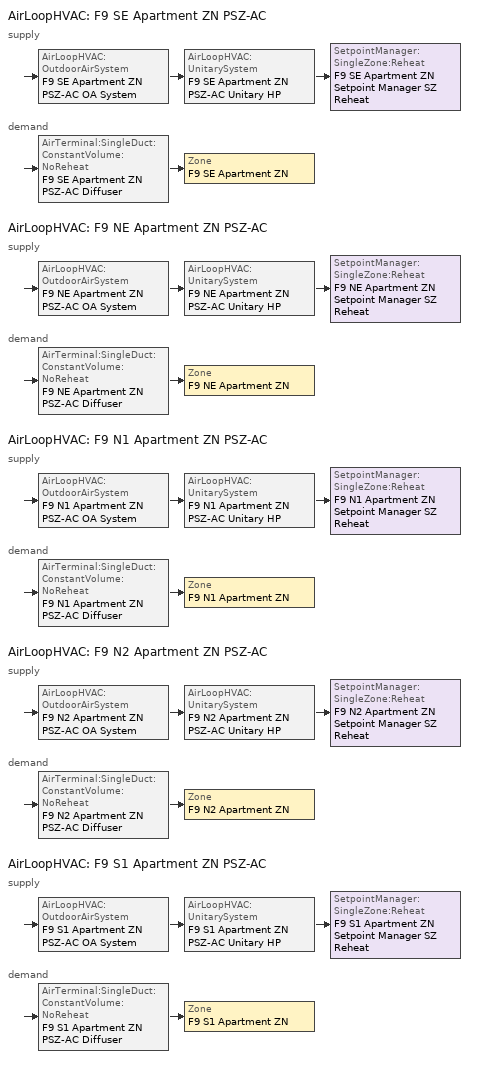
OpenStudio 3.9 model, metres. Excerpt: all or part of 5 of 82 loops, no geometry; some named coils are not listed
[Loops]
AirLoopHVAC 'F9 SE Apartment ZN PSZ-AC'
 supply: AirLoopHVAC:OutdoorAirSystem 'F9 SE Apartment ZN PSZ-AC OA System' > AirLoopHVAC:UnitarySystem 'F9 SE Apartment ZN PSZ-AC Unitary HP' > SetpointManager:SingleZone:Reheat 'F9 SE Apartment ZN Setpoint Manager SZ Reheat'
 demand: AirTerminal:SingleDuct:ConstantVolume:NoReheat 'F9 SE Apartment ZN PSZ-AC Diffuser' > Zone 'F9 SE Apartment ZN'
AirLoopHVAC 'F9 NE Apartment ZN PSZ-AC'
 supply: AirLoopHVAC:OutdoorAirSystem 'F9 NE Apartment ZN PSZ-AC OA System' > AirLoopHVAC:UnitarySystem 'F9 NE Apartment ZN PSZ-AC Unitary HP' > SetpointManager:SingleZone:Reheat 'F9 NE Apartment ZN Setpoint Manager SZ Reheat'
 demand: AirTerminal:SingleDuct:ConstantVolume:NoReheat 'F9 NE Apartment ZN PSZ-AC Diffuser' > Zone 'F9 NE Apartment ZN'
AirLoopHVAC 'F9 N1 Apartment ZN PSZ-AC'
 supply: AirLoopHVAC:OutdoorAirSystem 'F9 N1 Apartment ZN PSZ-AC OA System' > AirLoopHVAC:UnitarySystem 'F9 N1 Apartment ZN PSZ-AC Unitary HP' > SetpointManager:SingleZone:Reheat 'F9 N1 Apartment ZN Setpoint Manager SZ Reheat'
 demand: AirTerminal:SingleDuct:ConstantVolume:NoReheat 'F9 N1 Apartment ZN PSZ-AC Diffuser' > Zone 'F9 N1 Apartment ZN'
AirLoopHVAC 'F9 N2 Apartment ZN PSZ-AC'
 supply: AirLoopHVAC:OutdoorAirSystem 'F9 N2 Apartment ZN PSZ-AC OA System' > AirLoopHVAC:UnitarySystem 'F9 N2 Apartment ZN PSZ-AC Unitary HP' > SetpointManager:SingleZone:Reheat 'F9 N2 Apartment ZN Setpoint Manager SZ Reheat'
 demand: AirTerminal:SingleDuct:ConstantVolume:NoReheat 'F9 N2 Apartment ZN PSZ-AC Diffuser' > Zone 'F9 N2 Apartment ZN'
AirLoopHVAC 'F9 S1 Apartment ZN PSZ-AC'
 supply: AirLoopHVAC:OutdoorAirSystem 'F9 S1 Apartment ZN PSZ-AC OA System' > AirLoopHVAC:UnitarySystem 'F9 S1 Apartment ZN PSZ-AC Unitary HP' > SetpointManager:SingleZone:Reheat 'F9 S1 Apartment ZN Setpoint Manager SZ Reheat'
 demand: AirTerminal:SingleDuct:ConstantVolume:NoReheat 'F9 S1 Apartment ZN PSZ-AC Diffuser' > Zone 'F9 S1 Apartment ZN'
[Sizing:Zone] Zone Cooling Design Supply Air Temperature Input Method=SupplyAirTemperature; Zone Cooling Design Supply Air Temperature {C}=12.7778; Zone Cooling Design Supply Air Temperature Difference {deltaC}=11.11; Zone Heating Design Supply Air Temperature Input Method=SupplyAirTemperature; Zone Heating Design Supply Air Temperature {C}=50; Zone Heating Design Supply Air Temperature Difference {deltaC}=11.11; Zone Cooling Design Supply Air Humidity Ratio {kg-H2O/kg-air}=0.0085; Zone Heating Design Supply Air Humidity Ratio {kg-H2O/kg-air}=0.008; Cooling Design Air Flow Method=DesignDay; Heating Design Air Flow Method=DesignDay; Heating Maximum Air Flow Fraction=1; Account for Dedicated Outdoor Air System=No; Dedicated Outdoor Air System Control Strategy=NeutralSupplyAir; Dedicated Outdoor Air Low Setpoint Temperature for Design {C}=autosize; Dedicated Outdoor Air High Setpoint Temperature for Design {C}=autosize; Zone Load Sizing Method=Sensible Load Only No Latent Load; Zone Latent Cooling Design Supply Air Humidity Ratio Input Method=HumidityRatioDifference; Zone Cooling Design Supply Air Humidity Ratio Difference {kgWater/kgDryAir}=0.005; Zone Latent Heating Design Supply Air Humidity Ratio Input Method=HumidityRatioDifference; Zone Humidification Design Supply Air Humidity Ratio Difference {kgWater/kgDryAir}=0.005; Sizing Option=Coincident
F9 N1 Apartment ZN; F9 N2 Apartment ZN; F9 NE Apartment ZN; F9 S1 Apartment ZN; F9 SE Apartment ZN
[Zone equipment]
F9 N1 Apartment ZN: F9 N1 Apartment ZN PSZ-AC Diffuser, F9 N1 Apartment ZN ERV
F9 N2 Apartment ZN: F9 N2 Apartment ZN PSZ-AC Diffuser, F9 N2 Apartment ZN ERV
F9 NE Apartment ZN: F9 NE Apartment ZN PSZ-AC Diffuser, F9 NE Apartment ZN ERV
F9 S1 Apartment ZN: F9 S1 Apartment ZN PSZ-AC Diffuser, F9 S1 Apartment ZN ERV
F9 SE Apartment ZN: F9 SE Apartment ZN PSZ-AC Diffuser, F9 SE Apartment ZN ERV
[AirLoopHVAC] Availability Schedule=Always On; Design Supply Air Flow Rate {m3/s}=autosize; Design Return Air Flow Fraction of Supply Air Flow=1
F9 SE Apartment ZN PSZ-AC; F9 NE Apartment ZN PSZ-AC; F9 N1 Apartment ZN PSZ-AC; F9 N2 Apartment ZN PSZ-AC; F9 S1 Apartment ZN PSZ-AC
[Sizing:System] Type of Load to Size On=Sensible; Design Outdoor Air Flow Rate {m3/s}=Autosize; Central Heating Maximum System Air Flow Ratio=1; Preheat Design Temperature {C}=7.22222; Preheat Design Humidity Ratio {kg-H2O/kg-Air}=0.008; Precool Design Temperature {C}=12.7778; Precool Design Humidity Ratio {kg-H2O/kg-Air}=0.008; Central Cooling Design Supply Air Temperature {C}=12.7778; Central Heating Design Supply Air Temperature {C}=50; Sizing Option=Coincident; 100% Outdoor Air in Cooling=No; 100% Outdoor Air in Heating=No; Central Cooling Design Supply Air Humidity Ratio {kg-H2O/kg-Air}=0.0085; Central Heating Design Supply Air Humidity Ratio {kg-H2O/kg-Air}=0.008; Cooling Design Air Flow Method=DesignDay; Heating Design Air Flow Method=DesignDay; System Outdoor Air Method=ZoneSum; Zone Maximum Outdoor Air Fraction=1; Cooling Supply Air Flow Rate Per Floor Area {m3/s-m2}=0.00996765; Cooling Fraction of Autosized Cooling Supply Air Flow Rate=1; Cooling Supply Air Flow Rate Per Unit Cooling Capacity {m3/s-W}=3.94755e-05; Heating Supply Air Flow Rate Per Floor Area {m3/s-m2}=0.00996765; Heating Fraction of Autosized Heating Supply Air Flow Rate=1; Heating Fraction of Autosized Cooling Supply Air Flow Rate=1; Heating Supply Air Flow Rate Per Unit Heating Capacity {m3/s-W}=3.15882e-05; Cooling Design Capacity Method=CoolingDesignCapacity; Cooling Design Capacity {W}=autosize; Cooling Design Capacity Per Floor Area {W/m2}=234.7; Fraction of Autosized Cooling Design Capacity=1; Heating Design Capacity Method=HeatingDesignCapacity; Heating Design Capacity {W}=autosize; Heating Design Capacity Per Floor Area {W/m2}=157; Fraction of Autosized Heating Design Capacity=1; Central Cooling Capacity Control Method=OnOff; Occupant Diversity=autosize
F9 SE Apartment ZN PSZ-AC; F9 NE Apartment ZN PSZ-AC; F9 N1 Apartment ZN PSZ-AC; F9 N2 Apartment ZN PSZ-AC; F9 S1 Apartment ZN PSZ-AC
[SetpointManager:SingleZone:Reheat] Minimum Supply Air Temperature {C}=12.7778; Maximum Supply Air Temperature {C}=50
Name | Control Zone | Setpoint Node or NodeList
F9 SE Apartment ZN Setpoint Manager SZ Reheat | F9 SE Apartment ZN | F9 SE Apartment ZN PSZ-AC Supply Outlet Node
F9 NE Apartment ZN Setpoint Manager SZ Reheat | F9 NE Apartment ZN | F9 NE Apartment ZN PSZ-AC Supply Outlet Node
F9 N1 Apartment ZN Setpoint Manager SZ Reheat | F9 N1 Apartment ZN | F9 N1 Apartment ZN PSZ-AC Supply Outlet Node
F9 N2 Apartment ZN Setpoint Manager SZ Reheat | F9 N2 Apartment ZN | F9 N2 Apartment ZN PSZ-AC Supply Outlet Node
F9 S1 Apartment ZN Setpoint Manager SZ Reheat | F9 S1 Apartment ZN | F9 S1 Apartment ZN PSZ-AC Supply Outlet Node
[Coil:Heating:Electric] Availability Schedule=Always On Discrete; Efficiency=1
F9 SE Apartment ZN PSZ-AC Electric Backup Htg Coil; F9 NE Apartment ZN PSZ-AC Electric Backup Htg Coil; F9 N1 Apartment ZN PSZ-AC Electric Backup Htg Coil; F9 N2 Apartment ZN PSZ-AC Electric Backup Htg Coil; F9 S1 Apartment ZN PSZ-AC Electric Backup Htg Coil
[Fan:OnOff] Availability Schedule=Always On Discrete; Maximum Flow Rate {m3/s}=autosize; Motor In Airstream Fraction=1
Name | Fan Total Efficiency | Pressure Rise {Pa} | Motor Efficiency | Fan Power Ratio Function of Speed Ratio Curve | Fan Efficiency Ratio Function of Speed Ratio Curve
F9 SE Apartment ZN PSZ-AC Fan | 0.53625 | 622.722 | 0.825 | Fan On Off Power Curve 65 | Fan On Off Efficiency Curve 65
F9 NE Apartment ZN PSZ-AC Fan | 0.53625 | 622.722 | 0.825 | Fan On Off Power Curve 66 | Fan On Off Efficiency Curve 66
F9 N1 Apartment ZN PSZ-AC Fan | 0.53625 | 622.722 | 0.825 | Fan On Off Power Curve 67 | Fan On Off Efficiency Curve 67
F9 N2 Apartment ZN PSZ-AC Fan | 0.53625 | 622.722 | 0.825 | Fan On Off Power Curve 68 | Fan On Off Efficiency Curve 68
F9 S1 Apartment ZN PSZ-AC Fan | 0.53625 | 622.722 | 0.825 | Fan On Off Power Curve 69 | Fan On Off Efficiency Curve 69
F9 S1 Apartment ZN ERV Supply Fan | 0.303158 | 270.648 | 0.48 | Fan On Off Power Curve 91 | Fan On Off Efficiency Curve 91
F9 S1 Apartment ZN ERV Exhaust Fan | 0.303158 | 270.648 | 0.48 | Fan On Off Power Curve 92 | Fan On Off Efficiency Curve 92
F9 NE Apartment ZN ERV Supply Fan | 0.303158 | 270.648 | 0.48 | Fan On Off Power Curve 93 | Fan On Off Efficiency Curve 93
F9 NE Apartment ZN ERV Exhaust Fan | 0.303158 | 270.648 | 0.48 | Fan On Off Power Curve 94 | Fan On Off Efficiency Curve 94
F9 N2 Apartment ZN ERV Supply Fan | 0.303158 | 270.648 | 0.48 | Fan On Off Power Curve 95 | Fan On Off Efficiency Curve 95
F9 N2 Apartment ZN ERV Exhaust Fan | 0.303158 | 270.648 | 0.48 | Fan On Off Power Curve 96 | Fan On Off Efficiency Curve 96
F9 SE Apartment ZN ERV Supply Fan | 0.303158 | 270.648 | 0.48 | Fan On Off Power Curve 97 | Fan On Off Efficiency Curve 97
F9 SE Apartment ZN ERV Exhaust Fan | 0.303158 | 270.648 | 0.48 | Fan On Off Power Curve 98 | Fan On Off Efficiency Curve 98
F9 N1 Apartment ZN ERV Supply Fan | 0.303158 | 270.648 | 0.48 | Fan On Off Power Curve 107 | Fan On Off Efficiency Curve 107
F9 N1 Apartment ZN ERV Exhaust Fan | 0.303158 | 270.648 | 0.48 | Fan On Off Power Curve 108 | Fan On Off Efficiency Curve 108
[AirLoopHVAC:UnitarySystem] Control Type=Load; Dehumidification Control Type=None; Availability Schedule=Always On; Fan Placement=BlowThrough; Supply Air Fan Operating Mode Schedule=Always Off Discrete; DX Heating Coil Sizing Ratio=1; Use DOAS DX Cooling Coil=No; DOAS DX Cooling Coil Leaving Minimum Air Temperature {C}=2; Latent Load Control=SensibleOnlyLoadControl; Supply Air Flow Rate Method During Cooling Operation=SupplyAirFlowRate; Supply Air Flow Rate During Cooling Operation {m3/s}=Autosize; Supply Air Flow Rate Method During Heating Operation=SupplyAirFlowRate; Supply Air Flow Rate During Heating Operation {m3/s}=Autosize; Supply Air Flow Rate Method When No Cooling or Heating is Required=SupplyAirFlowRate; Supply Air Flow Rate When No Cooling or Heating is Required {m3/s}=Autosize; No Load Supply Air Flow Rate Control Set To Low Speed=Yes; Maximum Supply Air Temperature {C}=50; Maximum Outdoor Dry-Bulb Temperature for Supplemental Heater Operation {C}=4.44444; Ancilliary On-Cycle Electric Power {W}=0; Ancilliary Off-Cycle Electric Power {W}=0
Name | Controlling Zone or Thermostat Location | Supply Fan | Heating Coil | Cooling Coil | Supplemental Heating Coil
F9 SE Apartment ZN PSZ-AC Unitary HP | F9 SE Apartment ZN | F9 SE Apartment ZN PSZ-AC Fan | F9 SE Apartment ZN PSZ-AC Water-to-Air HP Htg Coil 16 Clg kBtu/hr 4.3COPH | F9 SE Apartment ZN PSZ-AC Water-to-Air HP Clg Coil 16kBtu/hr 12.2EER | F9 SE Apartment ZN PSZ-AC Electric Backup Htg Coil
F9 NE Apartment ZN PSZ-AC Unitary HP | F9 NE Apartment ZN | F9 NE Apartment ZN PSZ-AC Fan | F9 NE Apartment ZN PSZ-AC Water-to-Air HP Htg Coil 14 Clg kBtu/hr 4.3COPH | F9 NE Apartment ZN PSZ-AC Water-to-Air HP Clg Coil 14kBtu/hr 12.2EER | F9 NE Apartment ZN PSZ-AC Electric Backup Htg Coil
F9 N1 Apartment ZN PSZ-AC Unitary HP | F9 N1 Apartment ZN | F9 N1 Apartment ZN PSZ-AC Fan | F9 N1 Apartment ZN PSZ-AC Water-to-Air HP Htg Coil 10 Clg kBtu/hr 4.3COPH | F9 N1 Apartment ZN PSZ-AC Water-to-Air HP Clg Coil 10kBtu/hr 12.2EER | F9 N1 Apartment ZN PSZ-AC Electric Backup Htg Coil
F9 N2 Apartment ZN PSZ-AC Unitary HP | F9 N2 Apartment ZN | F9 N2 Apartment ZN PSZ-AC Fan | F9 N2 Apartment ZN PSZ-AC Water-to-Air HP Htg Coil 10 Clg kBtu/hr 4.3COPH | F9 N2 Apartment ZN PSZ-AC Water-to-Air HP Clg Coil 10kBtu/hr 12.2EER | F9 N2 Apartment ZN PSZ-AC Electric Backup Htg Coil
F9 S1 Apartment ZN PSZ-AC Unitary HP | F9 S1 Apartment ZN | F9 S1 Apartment ZN PSZ-AC Fan | F9 S1 Apartment ZN PSZ-AC Water-to-Air HP Htg Coil 12 Clg kBtu/hr 4.3COPH | F9 S1 Apartment ZN PSZ-AC Water-to-Air HP Clg Coil 12kBtu/hr 12.2EER | F9 S1 Apartment ZN PSZ-AC Electric Backup Htg Coil
[Controller:OutdoorAir] Minimum Outdoor Air Flow Rate {m3/s}=autosize; Maximum Outdoor Air Flow Rate {m3/s}=Autosize; Economizer Control Type=NoEconomizer; Economizer Control Action Type=ModulateFlow; Economizer Maximum Limit Dry-Bulb Temperature {C}=28; Economizer Maximum Limit Enthalpy {J/kg}=64000; Lockout Type=LockoutWithHeating; Minimum Limit Type=FixedMinimum; Minimum Outdoor Air Schedule=Always Off Discrete; High Humidity Control=No; High Humidity Outdoor Air Flow Ratio=1; Control High Indoor Humidity Based on Outdoor Humidity Ratio=Yes; Heat Recovery Bypass Control Type=BypassWhenOAFlowGreaterThanMinimum; Economizer Operation Staging=InterlockedWithMechanicalCooling
Name | Controller Mechanical Ventilation
F9 SE Apartment ZN PSZ-AC OA System Controller | Controller Mechanical Ventilation 66
F9 NE Apartment ZN PSZ-AC OA System Controller | Controller Mechanical Ventilation 67
F9 N1 Apartment ZN PSZ-AC OA System Controller | Controller Mechanical Ventilation 68
F9 N2 Apartment ZN PSZ-AC OA System Controller | Controller Mechanical Ventilation 69
F9 S1 Apartment ZN PSZ-AC OA System Controller | Controller Mechanical Ventilation 70
[Controller:MechanicalVentilation] Availability Schedule=Always On Discrete
Controller Mechanical Ventilation 66; Controller Mechanical Ventilation 67; Controller Mechanical Ventilation 68; Controller Mechanical Ventilation 69; Controller Mechanical Ventilation 70
[AirLoopHVAC:OutdoorAirSystem]
Name | Controller
F9 SE Apartment ZN PSZ-AC OA System | F9 SE Apartment ZN PSZ-AC OA System Controller
F9 NE Apartment ZN PSZ-AC OA System | F9 NE Apartment ZN PSZ-AC OA System Controller
F9 N1 Apartment ZN PSZ-AC OA System | F9 N1 Apartment ZN PSZ-AC OA System Controller
F9 N2 Apartment ZN PSZ-AC OA System | F9 N2 Apartment ZN PSZ-AC OA System Controller
F9 S1 Apartment ZN PSZ-AC OA System | F9 S1 Apartment ZN PSZ-AC OA System Controller
[AirTerminal:SingleDuct:ConstantVolume:NoReheat] Availability Schedule=Always On Discrete; Maximum Air Flow Rate {m3/s}=AutoSize
F9 SE Apartment ZN PSZ-AC Diffuser; F9 NE Apartment ZN PSZ-AC Diffuser; F9 N1 Apartment ZN PSZ-AC Diffuser; F9 N2 Apartment ZN PSZ-AC Diffuser; F9 S1 Apartment ZN PSZ-AC Diffuser
[HeatExchanger:AirToAir:SensibleAndLatent] Availability Schedule=Always On - No Design Day; Nominal Supply Air Flow Rate {m3/s}=autosize; Sensible Effectiveness at 100% Heating Air Flow=0.666088; Latent Effectiveness at 100% Heating Air Flow=0.451; Sensible Effectiveness at 100% Cooling Air Flow=0.661335; Latent Effectiveness at 100% Cooling Air Flow=0.406735; Nominal Electric Power {W}=0; Supply Air Outlet Temperature Control=No; Heat Exchanger Type=Rotary; Frost Control Type=ExhaustOnly; Threshold Temperature {C}=-23.3; Initial Defrost Time Fraction=0.167; Rate of Defrost Time Fraction Increase {1/K}=1.44; Economizer Lockout=No
Name | Sensible Effectiveness of Heating Air Flow Curve | Latent Effectiveness of Heating Air Flow Curve | Sensible Effectiveness of Cooling Air Flow Curve | Latent Effectiveness of Cooling Air Flow Curve
F9 S1 Apartment ZN ERV HX | F9 S1 Apartment ZN ERV HX_SensHeatEff 1 | F9 S1 Apartment ZN ERV HX_LatHeatEff 1 | F9 S1 Apartment ZN ERV HX_SensCoolEff 1 | F9 S1 Apartment ZN ERV HX_LatCoolEff 1
F9 NE Apartment ZN ERV HX | F9 NE Apartment ZN ERV HX_SensHeatEff 1 | F9 NE Apartment ZN ERV HX_LatHeatEff 1 | F9 NE Apartment ZN ERV HX_SensCoolEff 1 | F9 NE Apartment ZN ERV HX_LatCoolEff 1
F9 N2 Apartment ZN ERV HX | F9 N2 Apartment ZN ERV HX_SensHeatEff 1 | F9 N2 Apartment ZN ERV HX_LatHeatEff 1 | F9 N2 Apartment ZN ERV HX_SensCoolEff 1 | F9 N2 Apartment ZN ERV HX_LatCoolEff 1
F9 SE Apartment ZN ERV HX | F9 SE Apartment ZN ERV HX_SensHeatEff 1 | F9 SE Apartment ZN ERV HX_LatHeatEff 1 | F9 SE Apartment ZN ERV HX_SensCoolEff 1 | F9 SE Apartment ZN ERV HX_LatCoolEff 1
F9 N1 Apartment ZN ERV HX | F9 N1 Apartment ZN ERV HX_SensHeatEff 1 | F9 N1 Apartment ZN ERV HX_LatHeatEff 1 | F9 N1 Apartment ZN ERV HX_SensCoolEff 1 | F9 N1 Apartment ZN ERV HX_LatCoolEff 1
[ZoneHVAC:EnergyRecoveryVentilator:Controller] Exhaust Air Temperature Limit=NoExhaustAirTemperatureLimit; Exhaust Air Enthalpy Limit=NoExhaustAirEnthalpyLimit; High Humidity Control Flag=No; High Humidity Outdoor Air Flow Ratio=1; Control High Indoor Humidity Based on Outdoor Humidity Ratio=No
F9 S1 Apartment ZN ERV Controller; F9 NE Apartment ZN ERV Controller; F9 N2 Apartment ZN ERV Controller; F9 SE Apartment ZN ERV Controller; F9 N1 Apartment ZN ERV Controller
[ZoneHVAC:EnergyRecoveryVentilator] Availability Schedule=Always On Discrete; Supply Air Flow Rate {m3/s}=autosize; Exhaust Air Flow Rate {m3/s}=autosize; Ventilation Rate per Unit Floor Area {m3/s-m2}=0.000294102; Ventilation Rate per Occupant {m3/s-person}=0
Name | Heat Exchanger | Supply Air Fan | Exhaust Air Fan | Controller
F9 S1 Apartment ZN ERV | F9 S1 Apartment ZN ERV HX | F9 S1 Apartment ZN ERV Supply Fan | F9 S1 Apartment ZN ERV Exhaust Fan | F9 S1 Apartment ZN ERV Controller
F9 NE Apartment ZN ERV | F9 NE Apartment ZN ERV HX | F9 NE Apartment ZN ERV Supply Fan | F9 NE Apartment ZN ERV Exhaust Fan | F9 NE Apartment ZN ERV Controller
F9 N2 Apartment ZN ERV | F9 N2 Apartment ZN ERV HX | F9 N2 Apartment ZN ERV Supply Fan | F9 N2 Apartment ZN ERV Exhaust Fan | F9 N2 Apartment ZN ERV Controller
F9 SE Apartment ZN ERV | F9 SE Apartment ZN ERV HX | F9 SE Apartment ZN ERV Supply Fan | F9 SE Apartment ZN ERV Exhaust Fan | F9 SE Apartment ZN ERV Controller
F9 N1 Apartment ZN ERV | F9 N1 Apartment ZN ERV HX | F9 N1 Apartment ZN ERV Supply Fan | F9 N1 Apartment ZN ERV Exhaust Fan | F9 N1 Apartment ZN ERV Controller
[Schedule:Constant]
Name | Value
Always On Discrete | 1
Always Off Discrete | 0
[Schedule:Ruleset]
Name | Default Day Schedule | Summer Design Day Schedule | Winter Design Day Schedule
Always On | Always On Default
Always On - No Design Day | Always On - No Design Day Default | Always On - No Design Day Summer Design Day | Always On - No Design Day Winter Design Day
[Schedule:Day]
Always On Default; Always On - No Design Day Default: No, 24, 0, 1
Always On - No Design Day Winter Design Day; Always On - No Design Day Summer Design Day: No, 24, 0, 0
[Curve:Exponent] Coefficient1 Constant=1; Coefficient2 Constant=0; Coefficient3 Constant=0; Minimum Value of x=0; Maximum Value of x=1
Fan On Off Power Curve 65; Fan On Off Power Curve 66; Fan On Off Power Curve 67; Fan On Off Power Curve 68; Fan On Off Power Curve 69; Fan On Off Power Curve 91; Fan On Off Power Curve 92; Fan On Off Power Curve 93; Fan On Off Power Curve 94; Fan On Off Power Curve 95; Fan On Off Power Curve 96; Fan On Off Power Curve 97; Fan On Off Power Curve 98; Fan On Off Power Curve 107; Fan On Off Power Curve 108
[Curve:Cubic] Coefficient1 Constant=1; Coefficient2 x=0; Coefficient3 x**2=0; Coefficient4 x**3=0; Minimum Value of x=0; Maximum Value of x=1
Fan On Off Efficiency Curve 65; Fan On Off Efficiency Curve 66; Fan On Off Efficiency Curve 67; Fan On Off Efficiency Curve 68; Fan On Off Efficiency Curve 69; Fan On Off Efficiency Curve 91; Fan On Off Efficiency Curve 92; Fan On Off Efficiency Curve 93; Fan On Off Efficiency Curve 94; Fan On Off Efficiency Curve 95; Fan On Off Efficiency Curve 96; Fan On Off Efficiency Curve 97; Fan On Off Efficiency Curve 98; Fan On Off Efficiency Curve 107; Fan On Off Efficiency Curve 108
[Table:Lookup]
F9 S1 Apartment ZN ERV HX_SensHeatEff 1; F9 NE Apartment ZN ERV HX_SensHeatEff 1; F9 N2 Apartment ZN ERV HX_SensHeatEff 1; F9 SE Apartment ZN ERV HX_SensHeatEff 1; F9 N1 Apartment ZN ERV HX_SensHeatEff 1: DivisorOnly, 0.666088, 0, 10, Dimensionless, 0.699592, 0.666088
F9 S1 Apartment ZN ERV HX_LatHeatEff 1; F9 NE Apartment ZN ERV HX_LatHeatEff 1; F9 N2 Apartment ZN ERV HX_LatHeatEff 1; F9 SE Apartment ZN ERV HX_LatHeatEff 1; F9 N1 Apartment ZN ERV HX_LatHeatEff 1: DivisorOnly, 0.451, 0, 10, Dimensionless, 0.49743, 0.451
F9 S1 Apartment ZN ERV HX_SensCoolEff 1; F9 NE Apartment ZN ERV HX_SensCoolEff 1; F9 N2 Apartment ZN ERV HX_SensCoolEff 1; F9 SE Apartment ZN ERV HX_SensCoolEff 1; F9 N1 Apartment ZN ERV HX_SensCoolEff 1: DivisorOnly, 0.661335, 0, 10, Dimensionless, 0.6946, 0.661335
F9 S1 Apartment ZN ERV HX_LatCoolEff 1; F9 NE Apartment ZN ERV HX_LatCoolEff 1; F9 N2 Apartment ZN ERV HX_LatCoolEff 1; F9 SE Apartment ZN ERV HX_LatCoolEff 1; F9 N1 Apartment ZN ERV HX_LatCoolEff 1: DivisorOnly, 0.406735, 0, 10, Dimensionless, 0.453916, 0.406735
